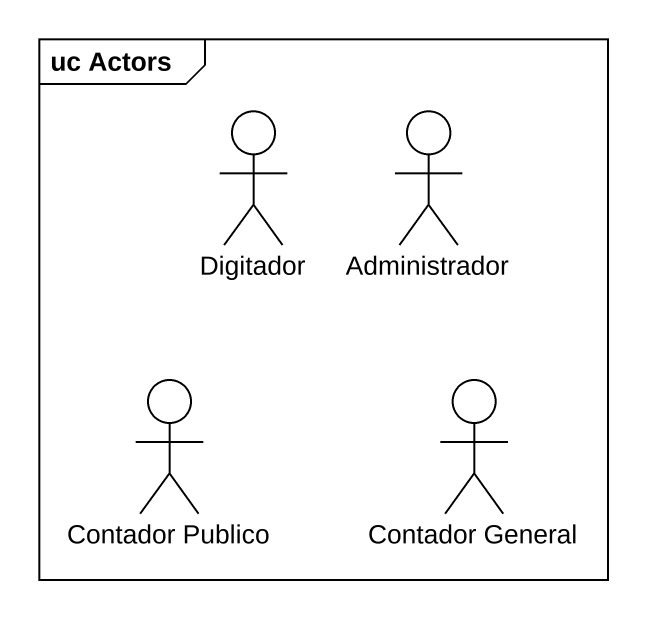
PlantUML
@startuml
mainframe uc Actors
actor Digitador
actor Administrador
actor "Contador Publico" as Contador_Publico
actor "Contador General" as Contador_General
@enduml
